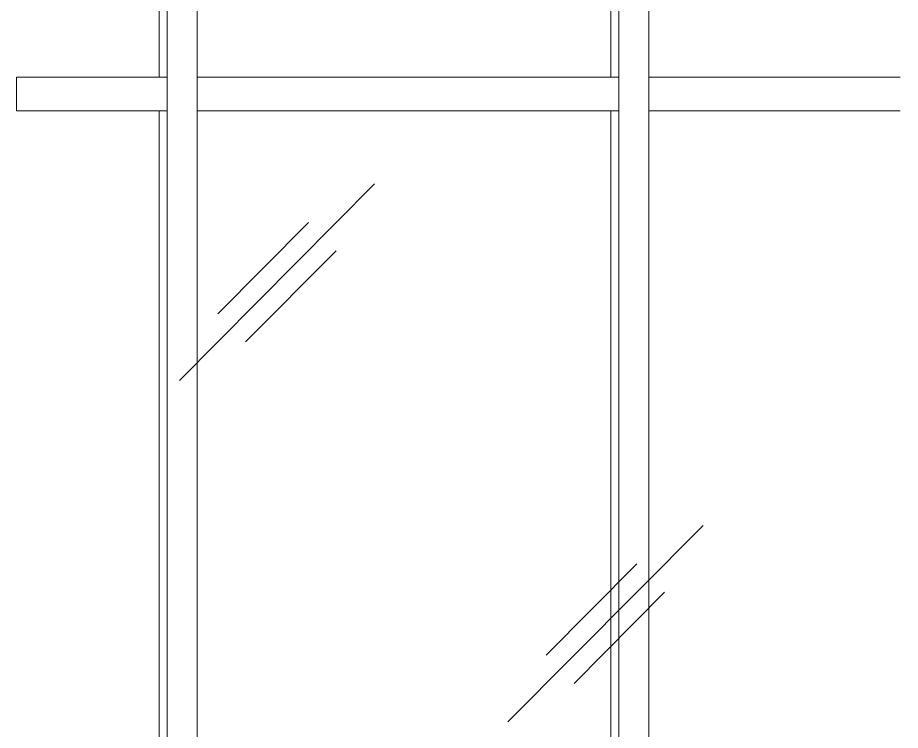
# Model space of a CAD drawing. Header units: millimetres. Extents: x -10599 to 108788, y -9455 to 93550.
# Drawn here: x 36907 to 38642, y 950 to 2350 of the extents above; entities that cross this region are included whole.
import ezdxf

# ---------------------------------------------------------------- set-up
doc = ezdxf.new("R2010")
doc.units = ezdxf.units.MM
doc.layers.add('A-GLAZ-CWMG', color=55, linetype='Continuous', lineweight=5)
doc.layers.add('KINH', color=152, linetype='Continuous', lineweight=5)

# ---------------------------------------------------------------- blocks, each defined once
blk = doc.blocks.new('Rectangular Mullion - Rectangular Mullion-1982742-MẶT ĐỨNG 1-14')
at = {"layer": 'A-GLAZ-CWMG'}
for p, q in [((38147.7, 2166.7), (38147.7, 2233.3)), ((38641.9, 2233.3), (38147.7, 2233.3)), ((38641.9, 2166.7), (38147.7, 2166.7))]:
    blk.add_line(p, q, dxfattribs=at)
blk = doc.blocks.new('Rectangular Mullion - Rectangular Mullion-V39-MẶT ĐỨNG 1-14')
at = {"layer": 'A-GLAZ-CWMG'}
for p, q in [((37259.8, 2166.7), (37259.8, 2233.3)), ((38088.5, 2233.3), (37259.8, 2233.3)), ((38088.5, 2233.3), (38088.5, 2166.7)), ((38088.5, 2166.7), (37259.8, 2166.7))]:
    blk.add_line(p, q, dxfattribs=at)
blk = doc.blocks.new('Rectangular Mullion - Rectangular Mullion-1982743-MẶT ĐỨNG 1-14')
at = {"layer": 'A-GLAZ-CWMG'}
for p, q in [((36904.6, 2166.7), (36904.6, 2233.3)), ((37200.6, 2233.3), (36904.6, 2233.3)), ((37200.6, 2233.3), (37200.6, 2166.7)), ((37200.6, 2166.7), (36904.6, 2166.7))]:
    blk.add_line(p, q, dxfattribs=at)
blk = doc.blocks.new('Rectangular Mullion - Rectangular Mullion-V40-MẶT ĐỨNG 1-14')
at = {"layer": 'A-GLAZ-CWMG'}
for p, q in [((38088.5, 2200), (38088.5, 0)), ((38147.7, 2200), (38147.7, 0)), ((38073.2, 2166.7), (38073.2, 0))]:
    blk.add_line(p, q, dxfattribs=at)
blk = doc.blocks.new('Rectangular Mullion - Rectangular Mullion-V42-MẶT ĐỨNG 1-14')
at = {"layer": 'A-GLAZ-CWMG'}
for p, q in [((38073.2, 4850), (38073.2, 2233.3)), ((38088.5, 4850), (38088.5, 2200)), ((38147.7, 4850), (38147.7, 2200))]:
    blk.add_line(p, q, dxfattribs=at)

msp = doc.modelspace()

# ---------------------------------------------------------------- hatches: boundary and pattern name
at = {"layer": 'KINH'}
h = msp.add_hatch(dxfattribs=at)
h.set_pattern_fill('FP_11', color=256, angle=360, style=0, pattern_type=2)
h.set_pattern_definition([(45.204, (23230.7, -8448.4), (0.002, 2032), [252.7, -2610.8]), (45.204, (23175.9, -8393.3), (0.002, 2032), [252.7, -2610.8]), (45.204, (23100.5, -8524.3), (0.002, 2032), [544.27, -2319.24]), (45.204, (21858.7, -7087), (0.002, 2032), [252.7, -2610.8]), (45.204, (21803.9, -7031.8), (0.002, 2032), [252.7, -2610.8]), (45.204, (21728.6, -7162.9), (0.002, 2032), [544.27, -2319.24])])
h.paths.add_polyline_path([(39225.7, 327.3), (39225.7, 4850), (32625.7, 4850), (32625.7, 327.3)])

# ---------------------------------------------------------------- block references
at = {"layer": 'A-GLAZ-CWMG'}
for name, p in [('Rectangular Mullion - Rectangular Mullion-V42-MẶT ĐỨNG 1-14', (-888, 0)), ('Rectangular Mullion - Rectangular Mullion-V42-MẶT ĐỨNG 1-14', (0, 0)), ('Rectangular Mullion - Rectangular Mullion-1982743-MẶT ĐỨNG 1-14', (0, 0)), ('Rectangular Mullion - Rectangular Mullion-V39-MẶT ĐỨNG 1-14', (0, 0)), ('Rectangular Mullion - Rectangular Mullion-1982742-MẶT ĐỨNG 1-14', (0, 0)), ('Rectangular Mullion - Rectangular Mullion-V40-MẶT ĐỨNG 1-14', (-888, 0)), ('Rectangular Mullion - Rectangular Mullion-V40-MẶT ĐỨNG 1-14', (0, 0))]:
    msp.add_blockref(name, p, dxfattribs=at)

doc.saveas('drawing.dxf')
